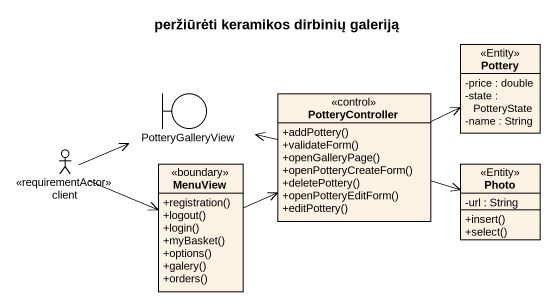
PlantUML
@startuml
title peržiūrėti keramikos dirbinių galeriją
allowmixing
hide circle
hide empty members
skinparam classAttributeIconSize 0
class Pottery <<Entity>> {
  -price : double
  -state : PotteryState
  -name : String
}
boundary PotteryGalleryView
class PotteryController <<control>> {
  +addPottery()
  +validateForm()
  +openGalleryPage()
  +openPotteryCreateForm()
  +deletePottery()
  +openPotteryEditForm()
  +editPottery()
}
actor client <<requirementActor>>
class MenuView <<boundary>> {
  +registration()
  +logout()
  +login()
  +myBasket()
  +options()
  +galery()
  +orders()
}
class Photo <<Entity>> {
  -url : String
  +insert()
  +select()
}
PotteryController -right-> Pottery
PotteryController -left-> PotteryGalleryView
PotteryController -right-> Photo
client -right-> PotteryGalleryView
client -right-> MenuView
MenuView -right-> PotteryController
@enduml
